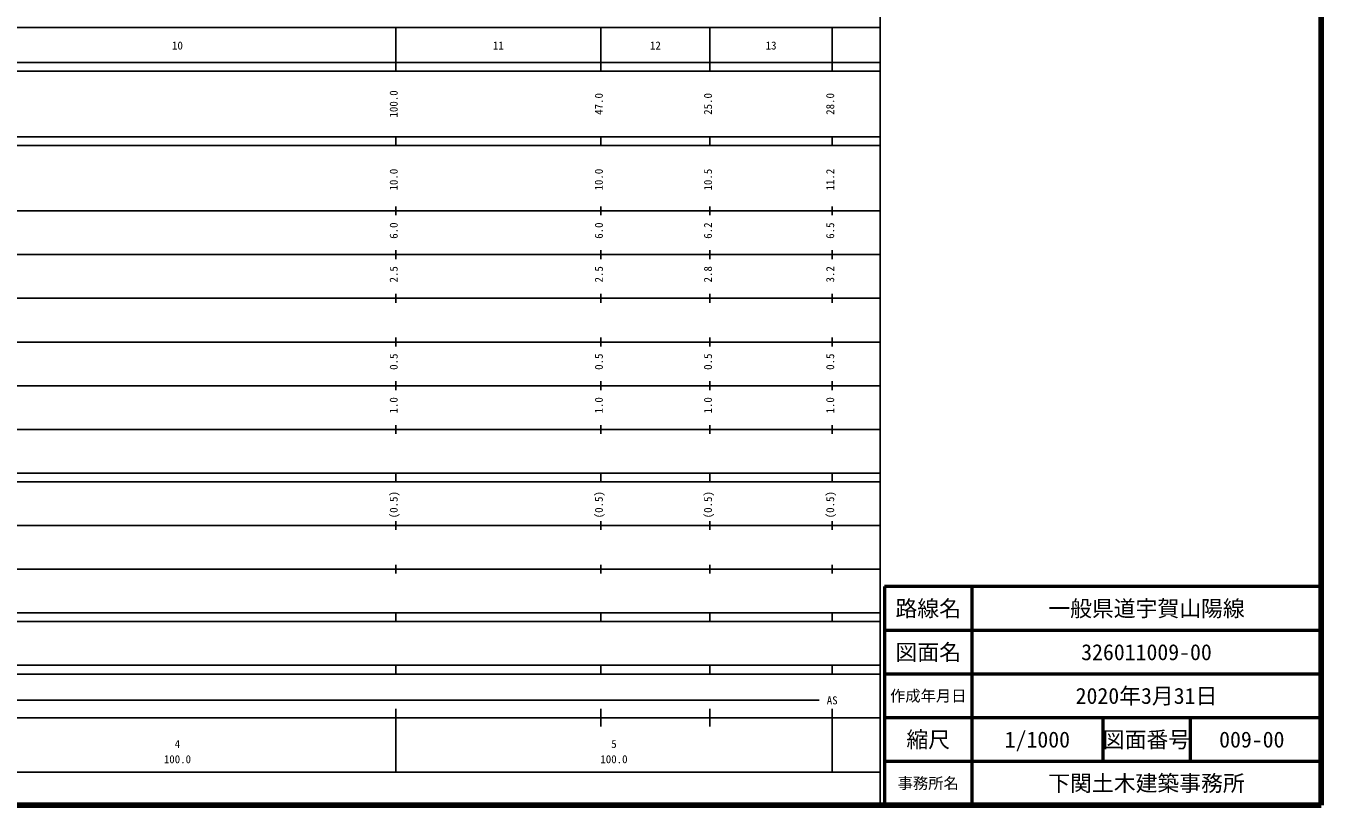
# Model space of a CAD drawing. Units: millimetres on the paper, enlarged 1000 times. Extents: x 40000 to 680000, y 20000 to 380000.
# Drawn here: x 383284 to 680000, y 20000 to 198357 of the extents above; entities that cross this region are included whole.
import ezdxf
from ezdxf.enums import TextEntityAlignment as Align

# ---------------------------------------------------------------- set-up
doc = ezdxf.new("R2010")
doc.units = ezdxf.units.MM
doc.header["$LTSCALE"] = 1000
for name, color, linetype, lineweight in [('M-TTL', 2, 'Continuous', 140), ('M-TTL-BAND', 7, 'Continuous', 25), ('M-TTL-FRAM', 2, 'Continuous', 50), ('M-TTL-LINE', 7, 'Continuous', 50)]:
    doc.layers.add(name, color=color, linetype=linetype, lineweight=lineweight)
doc.layers.add('M-TTL-TXT', color=7, linetype='Continuous')
doc.styles.add('ＭＳ ゴシック', font='')
doc.styles.get('ＭＳ ゴシック').set_extended_font_data('MS Gothic')

msp = doc.modelspace()

# ---------------------------------------------------------------- linework, layer by layer
at = {"layer": 'M-TTL'}
for p, q in [((680000, 20000), (680000, 380000)), ((40000, 20000), (680000, 20000))]:
    msp.add_line(p, q, dxfattribs=at)
at = {"layer": 'M-TTL-BAND'}
for p, q in [((579000, 20000), (579000, 370000)), ((68000, 198000), (579000, 198000)), ((468000, 188000), (468000, 198000)), ((515000, 188000), (515000, 198000)), ((540000, 188000), (540000, 198000)), ((568000, 188000), (568000, 198000)), ((40000, 190000), (579000, 190000)), ((40000, 188000), (579000, 188000)), ((40000, 173000), (579000, 173000)), ((468000, 171000), (468000, 173000)), ((515000, 171000), (515000, 173000)), ((540000, 171000), (540000, 173000)), ((568000, 171000), (568000, 173000)), ((40000, 171000), (579000, 171000)), ((40000, 156000), (579000, 156000)), ((468000, 155000), (468000, 157000)), ((515000, 155000), (515000, 157000)), ((540000, 155000), (540000, 157000)), ((568000, 155000), (568000, 157000)), ((46000, 146000), (579000, 146000)), ((468000, 145000), (468000, 147000)), ((515000, 145000), (515000, 147000)), ((540000, 145000), (540000, 147000)), ((568000, 145000), (568000, 147000)), ((468000, 135000), (468000, 137000)), ((515000, 135000), (515000, 137000)), ((540000, 135000), (540000, 137000)), ((568000, 135000), (568000, 137000)), ((52000, 136000), (579000, 136000)), ((46000, 126000), (579000, 126000)), ((468000, 125000), (468000, 127000)), ((515000, 125000), (515000, 127000)), ((540000, 125000), (540000, 127000)), ((568000, 125000), (568000, 127000)), ((52000, 116000), (579000, 116000)), ((468000, 115000), (468000, 117000)), ((515000, 115000), (515000, 117000)), ((540000, 115000), (540000, 117000)), ((568000, 115000), (568000, 117000)), ((468000, 105000), (468000, 107000)), ((515000, 105000), (515000, 107000)), ((540000, 105000), (540000, 107000)), ((568000, 105000), (568000, 107000)), ((46000, 106000), (579000, 106000)), ((40000, 96000), (579000, 96000)), ((468000, 94000), (468000, 96000)), ((515000, 94000), (515000, 96000)), ((540000, 94000), (540000, 96000)), ((568000, 94000), (568000, 96000)), ((40000, 94000), (579000, 94000)), ((49000, 84000), (579000, 84000)), ((468000, 83000), (468000, 85000)), ((515000, 83000), (515000, 85000)), ((540000, 83000), (540000, 85000)), ((568000, 83000), (568000, 85000)), ((468000, 73000), (468000, 75000)), ((515000, 73000), (515000, 75000)), ((540000, 73000), (540000, 75000)), ((568000, 73000), (568000, 75000)), ((40000, 74000), (579000, 74000)), ((40000, 64000), (579000, 64000)), ((468000, 62000), (468000, 64000)), ((515000, 62000), (515000, 64000)), ((540000, 62000), (540000, 64000)), ((568000, 62000), (568000, 64000)), ((40000, 62000), (579000, 62000)), ((40000, 52000), (579000, 52000)), ((468000, 50000), (468000, 52000)), ((515000, 50000), (515000, 52000)), ((540000, 50000), (540000, 52000)), ((568000, 50000), (568000, 52000)), ((40000, 50000), (579000, 50000)), ((71000, 44000), (565000, 44000)), ((468000, 27500), (468000, 42000)), ((515000, 38000), (515000, 42000)), ((540000, 38000), (540000, 42000)), ((568000, 27500), (568000, 42000)), ((40000, 40000), (579000, 40000)), ((68000, 27500), (579000, 27500))]:
    msp.add_line(p, q, dxfattribs=at)
at = {"layer": 'M-TTL-FRAM'}
for p, q in [((680000, 70000), (580000, 70000)), ((580000, 70000), (580000, 20000))]:
    msp.add_line(p, q, dxfattribs=at)
at = {"layer": 'M-TTL-LINE'}
for p, q in [((600000, 70000), (600000, 20000)), ((680000, 60000), (580000, 60000)), ((680000, 50000), (580000, 50000)), ((680000, 40000), (580000, 40000)), ((630000, 40000), (630000, 30000)), ((650000, 40000), (650000, 30000)), ((680000, 30000), (580000, 30000))]:
    msp.add_line(p, q, dxfattribs=at)

# ---------------------------------------------------------------- texts
at = {"layer": 'M-TTL-BAND', "style": 'ＭＳ ゴシック'}
for s, p in [('10', (418000, 192405)), ('11', (491500, 192405)), ('12', (527500, 192405)), ('13', (554000, 192405)), ('AS', (568000, 42500)), ('4', (418000, 32523)), ('5', (518000, 32523)), ('100.0', (418000, 29033)), ('100.0', (518000, 29033))]:
    msp.add_text(s, height=1833, dxfattribs=at).set_placement(p, align=Align.BOTTOM_CENTER)
for s, p in [('100.0', (469000, 180500)), ('47.0', (516000, 180500)), ('25.0', (541000, 180500)), ('28.0', (569000, 180500)), ('10.0', (469000, 163174)), ('10.0', (516000, 163174)), ('10.5', (541000, 163174)), ('11.2', (569000, 163174)), ('6.0', (469000, 151500)), ('6.0', (516000, 151500)), ('6.2', (541000, 151500)), ('6.5', (569000, 151500)), ('2.5', (469000, 141500)), ('2.5', (516000, 141500)), ('2.8', (541000, 141500)), ('3.2', (569000, 141500)), ('0.5', (469000, 121500)), ('0.5', (516000, 121500)), ('0.5', (541000, 121500)), ('0.5', (569000, 121500)), ('1.0', (469000, 111500)), ('1.0', (516000, 111500)), ('1.0', (541000, 111500)), ('1.0', (569000, 111500)), ('(0.5)', (469000, 88764)), ('(0.5)', (516000, 88764)), ('(0.5)', (541000, 88764)), ('(0.5)', (569000, 88764))]:
    msp.add_text(s, height=1833, rotation=90, dxfattribs=at).set_placement(p, align=Align.BOTTOM_CENTER)
at = {"layer": 'M-TTL-TXT', "style": 'ＭＳ ゴシック'}
for s, height, p in [('路線名', 3666, (590000, 65000)), ('路線名', 3666, (590000, 65000)), ('一般県道宇賀山陽線', 3666, (640000, 65000)), ('図面名', 3666, (590000, 55000)), ('図面名', 3666, (590000, 55000)), ('326011009-00', 3666, (640000, 55000)), ('作成年月日', 2566, (590000, 45000)), ('作成年月日', 2566, (590000, 45000)), ('2020年3月31日', 3666, (640000, 45000)), ('縮尺', 3666, (590000, 35000)), ('縮尺', 3666, (590000, 35000)), ('1/1000', 3666, (615000, 35000)), ('図面番号', 3666, (640000, 35000)), ('図面番号', 3666, (640000, 35000)), ('009-00', 3666, (664125, 35000)), ('下関土木建築事務所', 3666, (640000, 25000)), ('事務所名', 2566, (590000, 25000)), ('事務所名', 2566, (590000, 25000))]:
    msp.add_text(s, height=height, dxfattribs=at).set_placement(p, align=Align.MIDDLE_CENTER)

doc.saveas('drawing.dxf')
